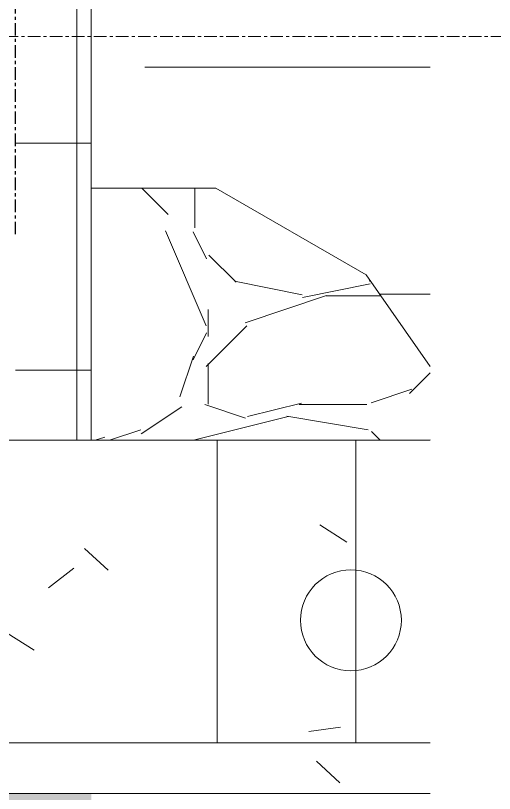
# Model space of a CAD drawing. Header units: inches. Extents: x 1718 to 6958, y -253 to 585.
# Drawn here: x 6802 to 6821, y -182 to -151.16 of the extents above; entities that cross this region are included whole.
import ezdxf

# ---------------------------------------------------------------- set-up
doc = ezdxf.new("R2010")
doc.units = ezdxf.units.IN
doc.header["$MEASUREMENT"] = 0
doc.linetypes.add('Grid Line 1_2_', pattern=[0.8749999999999999, 0.4999999999999999, -0.125, 0.125, -0.125])
doc.linetypes.add('Grid Line 1_2__2_', pattern=[0.8749999999999999, 0.4999999999999999, -0.125, 0.125, -0.125])
for name, color, linetype, lineweight in [('0-4', 10, 'Continuous', 5), ('A-FLOR-LEVL-5', 51, 'Grid Line 1_2_', 9), ('A-WALL-PATT-1', 252, 'Continuous', 9), ('C-TOPO-1', 252, 'Continuous', 9), ('S-FNDN-1', 250, 'Continuous', 9), ('S-FNDN-3', 252, 'Continuous', 9), ('S-FNDN-5', 32, 'Continuous', 9), ('S-GRID-1', 1, 'Grid Line 1_2__2_', 30)]:
    doc.layers.add(name, color=color, linetype=linetype, lineweight=lineweight)
pattern_1 = [(0, (-1688.897, 68.768), (24, 24), [24, -24]), (0, (-1688.897, 77.768), (24, 24), [24, -24]), (0, (-1688.897, 86.76799999999999), (24, 24), [24, -24]), (90, (-1685.897, 89.76799999999999), (-24, 24), [24, -24]), (90, (-1676.897, 89.76799999999999), (-24, 24), [24, -24]), (90, (-1667.897, 89.76799999999999), (-24, 24), [24, -24])]

# ---------------------------------------------------------------- blocks, each defined once
blk = doc.blocks.new('CTR  - Topography_rvt-2-BUILDING ELEVATION - COURTYARD - LOOKING EAST')
at = {"layer": 'C-TOPO-1'}
h = blk.add_hatch(dxfattribs=at)
h.set_pattern_fill('FP_86', color=256, style=0, pattern_type=2)
h.set_pattern_definition(pattern_1)
h.paths.add_polyline_path([(-1926.87227192412, -165.0743884741008), (-1926.87227192412, -6.877901764743808), (-1938.600583509388, -6.000000000042928), (-1938.725439132828, -13.87179467991576), (-1938.829020866302, -48.41016882923936), (-1938.792589944788, -158.0000000000399), (-1935.323736679784, -158.0338418986615), (-1929.412348170592, -161.446783645728)], flags=0)
h = blk.add_hatch(dxfattribs=at)
h.set_pattern_fill('FP_86', color=256, style=0, pattern_type=2)
h.set_pattern_definition(pattern_1)
h.paths.add_polyline_path([(-3832.323736679801, -238.7876474238275), (-1940.323736679784, -238.7876474238275), (-1940.323736679784, -182.0000000000401), (-1968.323736679784, -182.0000000000401), (-1968.323736679784, -168.0000000000398), (-1953.323736679785, -168.0000000000398), (-1953.323736679785, -162.0022805993939), (-1953.407358656105, -162.0022805993939), (-2073.789122481731, -165.2854196128027), (-2321.268367784234, -165.2854196128027), (-2500.44802934431, -162.0022805993939), (-2679.379105576403, -165.2854196128027), (-2975.268367784236, -165.2854196127884), (-3154.448029344597, -162.0022805993939), (-3334.644021924122, -165.2854196128027), (-3636.309396924122, -165.2487752619751), (-3819.323736679802, -162.0022805993939), (-3819.323736679802, -168.0000000000398), (-3809.323736679801, -168.0000000000398), (-3809.323736679801, -182.0000000000401), (-3832.323736679801, -182.0000000000401), (-3832.323736679801, -190.9266474238275)], flags=0)
h.paths.add_polyline_path([(-2755.323736679808, -210.0000000000398), (-2899.323736679808, -210.0000000000398), (-2899.323736679808, -168.0000000000398), (-2755.323736679808, -168.0000000000398), (-2755.323736679808, -190.9266474238275)], flags=0)
h.paths.add_polyline_path([(-3079.323736679808, -210.0000000000398), (-3229.323736679808, -210.0000000000398), (-3229.323736679808, -168.0000000000398), (-3079.323736679808, -168.0000000000398), (-3079.323736679808, -190.9266474238275)], flags=0)
h.paths.add_polyline_path([(-2572.323736679736, -210.0000000000398), (-2572.323736679736, -168.0000000000398), (-2428.323736679736, -168.0000000000398), (-2428.323736679736, -210.0000000000398), (-2530.203021924121, -210.0000000000398)], flags=0)
h.paths.add_polyline_path([(-3545.905299153994, -210.0000000000398), (-3553.323736679808, -210.0000000000398), (-3553.323736679808, -168.0000000000431), (-3409.323736679808, -168.0000000000398), (-3409.323736679808, -210.0000000000398), (-3535.754271924121, -210.0000000000398)], flags=0)
h.paths.add_polyline_path([(-2242.323736679808, -198.0000000000398), (-2242.323736679808, -168.0000000000398), (-2104.323736679808, -168.0000000000398), (-2104.323736679808, -198.0000000000398), (-2195.01927192412, -198.0000000000398)], flags=0)
blk = doc.blocks.new('CTR - 1st Phase - Structure_rvt-2-BUILDING ELEVATION - COURTYARD - LOOKING EAST')
at = {"layer": 'S-FNDN-3'}
h = blk.add_hatch(dxfattribs=at)
h.set_pattern_fill('FP_106', color=256, style=0, pattern_type=2)
h.set_pattern_definition([(49.99999999999999, (-1688.897, 68.768), (27.54270046216776, -2.409921005199992), [2.88, -31.68]), (355, (-1688.897, 68.768), (-5.327844435381706, 28.88426558997774), [2.304, -25.344]), (100.451, (-1686.601, 68.567), (22.21531621912823, 26.47392965322938), [2.448, -26.924]), (46.184, (-1688.897, 76.44800000000001), (40.98187469590783, -6.356421902997745), [4.32, -47.52]), (96.636, (-1685.482, 75.918), (35.89074818015425, 37.40618916795393), [3.671, -40.386]), (351.184, (-1688.897, 76.44800000000001), (35.89097341714983, 37.40621617016942), [3.456, -38.016]), (21, (-1685.057, 74.528), (22.92103572469458, -15.46073055541926), [2.88, -31.68]), (326, (-1685.057, 74.528), (9.343532092013643, 27.84573814869183), [2.304, -25.344]), (71.45100000000001, (-1683.147, 73.24), (32.26476914719338, 12.38442158028859), [2.448, -26.924]), (37.50000000000001, (-1688.897, 68.768), (0.4668550243151897, 12.7827070445298), [1.267, -23.77, 1.267, -24.461, -25.44]), (37.50000000000001, (-1688.897, 68.768), (0.4668550243151897, 12.7827070445298), [-50.765, 1.267, -24.173]), (7.499999999999999, (-1688.897, 68.768), (10.10158952275669, 15.14509036333994), [1.267, -13.402, 1.267, -23.194, -9.696]), (7.499999999999999, (-1688.897, 68.768), (10.10158952275669, 15.14509036333994), [-39.13, 1.267, -8.429]), (327.5, (-1697.46, 68.768), (20.49916090120071, -0.8657796178497925), [1.267, -8.333, 1.267, -28.685, -39.744]), (327.5, (-1697.46, 68.768), (20.49916090120071, -0.8657796178497925), [-39.552, 1.267, -38.477]), (317.5, (-1701.3, 68.768), (22.39477935398379, 3.844287929692774), [1.267, -11.213, 1.267, -18.624, -28.224]), (317.5, (-1701.3, 68.768), (22.39477935398379, 3.844287929692774), [-32.371, 1.267, -26.957])])
h.paths.add_polyline_path([(-1943.63145942412, -182.0000000000401), (-1926.87227192412, -182.0000000000401), (-1926.87227192412, -168.0000000000398), (-1968.323736679784, -168.0000000000398), (-1968.323736679784, -182.0000000000401), (-1953.323736679785, -182.0000000000401)], flags=0)
at = {"layer": 'S-FNDN-1'}
for p, q in [((-1926.87227192412, -168.0000000000397), (-1968.323736679784, -168.0000000000397)), ((-1968.323736679784, -182.0000000000397), (-1926.87227192412, -182.0000000000397))]:
    blk.add_line(p, q, dxfattribs=at)
at = {"layer": 'S-GRID-1'}
blk.add_line((-1943.323736679581, -159.8355747436247), (-1943.323736679581, 470.5000000001423), dxfattribs=at)
blk = doc.blocks.new('Basic Wall _ 3_ XPS - ___-2578965-BUILDING ELEVATION - COURTYARD - LOOKING EAST')
at = {"layer": 'A-WALL-PATT-1'}
h = blk.add_hatch(dxfattribs=at)
h.set_pattern_fill('FP_94', color=256, style=0, pattern_type=2)
h.set_pattern_definition([(212.005, (-1692.121, 76.83), (-161.2402824562079, -107.4918226026626), [5.069999999999999, -501.9739999999999]), (213.69, (-1688.897, 78.98), (-53.74635210609448, -53.74678012018685), [3.876, -189.91]), (198.435, (-1687.284, 79.517), (-107.493042900968, -53.74648335371019), [1.7, -168.262]), (180, (-1685.134, 79.517), (-6.582109151377279e-15, -53.747), [2.15, -51.597]), (161.565, (-1683.522, 78.98), (-53.74607111220033, 4.800644823532707e-05), [1.7, -168.262]), (333.4349999999999, (-1682.985, 117.677), (53.7461299071635, 4.800650074443524e-05), [2.404, -117.777]), (296.565, (-1683.522, 118.752), (53.74652911345935, -53.74707234125469), [1.202, -118.979]), (270, (-1683.522, 121.44), (53.747, 3.29105457568864e-15), [2.687, -51.059]), (186.34, (-1682.985, 86.50399999999999), (-429.9727255493201, -53.74481177461711), [4.867, -481.829]), (296.565, (-1671.16, 119.827), (53.74652911345935, -53.74707234125469), [1.202, -118.979]), (303.69, (-1672.235, 121.44), (53.74678012018686, -53.74635210609448), [1.938, -191.848]), (229.399, (-1663.636, 97.791), (-268.7311419896051, -322.4813064054454), [4.954999999999999, -490.564]), (243.435, (-1662.023, 101.016), (4.800650074443524e-05, -53.7461299071635), [3.605, -116.576]), (213.69, (-1643.212, 95.104), (-53.74635210609448, -53.74678012018685), [1.938, -191.848]), (33.69, (-1659.336, 80.055), (53.74635210609448, 53.74678012018685), [1.938, -191.848]), (0, (-1660.411, 80.055), (0, 53.747), [1.075, -52.672]), (333.4349999999999, (-1661.486, 80.592), (53.7461299071635, 4.800650074443524e-05), [1.202, -118.979]), (284.036, (-1662.023, 82.742), (53.74545188389573, -161.2400947276944), [2.216, -219.387]), (270, (-1662.023, 83.81700000000001), (53.747, 3.29105457568864e-15), [1.075, -52.672]), (243.435, (-1662.023, 84.89200000000001), (4.800650074443524e-05, -53.7461299071635), [1.202, -118.979]), (135, (-1662.023, 85.429), (-53.74718643798948, 3.552713678800501e-15), [0.76, -75.249]), (90, (-1662.023, 84.89200000000001), (-53.747, 3.29105457568864e-15), [0.537, -53.209]), (18.435, (-1642.675, 109.615), (107.493042900968, 53.74648335371018), [3.399, -166.562]), (6.340000000000001, (-1639.45, 110.69), (429.9727255493201, 53.74481177461715), [4.866999999999999, -481.829]), (180, (-1641.6, 97.791), (-6.582109151377279e-15, -53.747), [3.225, -50.522]), (197.354, (-1633, 100.478), (-161.2394906294745, -53.74616133778875), [9.01, -891.947]), (198.435, (-1631.388, 101.016), (-107.493042900968, -53.74648335371019), [1.7, -168.262]), (213.69, (-1629.775, 102.091), (-53.74635210609448, -53.74678012018685), [1.938, -191.848]), (251.565, (-1629.238, 103.703), (-4.800644822822164e-05, -53.74607111220033), [1.7, -168.262]), (243.435, (-1628.701, 104.778), (4.800650074443524e-05, -53.7461299071635), [1.202, -118.979]), (270, (-1628.701, 105.853), (53.747, 3.29105457568864e-15), [1.075, -52.672]), (293.199, (-1630.313, 109.615), (53.74724864773195, -107.493233218649), [4.092999999999999, -405.228]), (315, (-1631.925, 111.228), (53.74718643798948, 0), [2.28, -73.729]), (0, (-1634.613, 111.228), (0, 53.747), [2.687, -51.059]), (341.565, (-1646.437, 98.329), (53.74607111220033, -4.800644822822164e-05), [1.7, -168.262]), (303.69, (-1647.512, 99.941), (53.74678012018686, -53.74635210609448), [1.938, -191.848]), (279.462, (-1648.049, 103.166), (53.74512087925127, -268.7328052577033), [3.268999999999999, -323.658]), (270, (-1648.049, 106.39), (53.747, 3.29105457568864e-15), [3.225, -50.522]), (239.036, (-1646.437, 109.078), (-53.74742736028913, -107.4926837982495), [3.133999999999999, -310.2599999999999]), (188.13, (-1642.675, 109.615), (-322.479254843326, -53.74604467021931), [3.8, -376.245]), (116.565, (-1682.447, 108.003), (-53.74652911345935, 53.74707234125469), [1.202, -118.979]), (135, (-1681.372, 106.928), (-53.74718643798948, 3.552713678800501e-15), [1.52, -74.48899999999999]), (168.69, (-1678.685, 106.39), (-53.74680353185511, -0.0003288889385224536), [2.741, -271.314]), (191.31, (-1675.998, 106.928), (-214.9861702013328, -53.74725301969932), [2.741, -271.314]), (194.036, (-1673.848, 107.465), (-161.2400947276944, -53.74545188389566), [2.216, -219.387]), (236.31, (-1672.773, 109.078), (-53.74616207628493, -107.4934729184508), [1.938, -191.848]), (236.31, (-1671.698, 110.69), (-53.74616207628493, -107.4934729184508), [1.938, -191.848]), (270, (-1671.698, 112.303), (53.747, 3.29105457568864e-15), [1.612, -52.13399999999999]), (291.801, (-1672.773, 114.99), (53.74540487447935, -107.4938445255276), [2.894, -286.54]), (116.565, (-1672.235, 103.703), (-53.74652911345935, 53.74707234125469), [2.404, -117.777]), (168.69, (-1669.548, 103.166), (-53.74680353185511, -0.0003288889385224536), [2.741, -271.314]), (194.036, (-1667.398, 103.703), (-161.2400947276944, -53.74545188389566), [2.216, -219.387]), (225, (-1665.786, 105.316), (3.552713678800501e-15, -53.74718643798948), [2.28, -73.729]), (251.565, (-1665.248, 106.928), (-4.800644822822164e-05, -53.74607111220033), [1.7, -168.262]), (296.565, (-1666.323, 109.078), (53.74652911345935, -53.74707234125469), [2.404, -117.777]), (315, (-1667.398, 110.153), (53.74718643798948, 0), [1.52, -74.48899999999999]), (326.31, (-1669.01, 111.228), (107.4934729184507, -53.74616207628494), [1.938, -191.848]), (0, (-1670.085, 111.228), (0, 53.747), [1.075, -52.672]), (33.69, (-1671.698, 110.153), (53.74635210609448, 53.74678012018685), [1.938, -191.848]), (71.565, (-1672.235, 108.54), (4.800644823177436e-05, 53.74607111220033), [1.7, -168.262]), (63.435, (-1672.773, 107.465), (-4.800650074088253e-05, 53.7461299071635), [1.202, -118.979]), (71.565, (-1673.31, 105.853), (4.800644823177436e-05, 53.74607111220033), [1.7, -168.262]), (104.036, (-1673.31, 103.703), (-53.7454518838957, 161.2400947276944), [2.216, -219.387]), (45, (-1674.385, 102.628), (0, 53.74718643798948), [1.52, -74.48899999999999]), (18.435, (-1675.998, 102.091), (107.493042900968, 53.74648335371018), [1.7, -168.262]), (0, (-1678.685, 102.091), (0, 53.747), [2.687, -51.059]), (14.036, (-1680.835, 101.553), (161.2400947276944, 53.7454518838957), [2.216, -219.387]), (341.565, (-1682.447, 102.091), (53.74607111220033, -4.800644822822164e-05), [1.7, -168.262]), (270, (-1682.447, 103.703), (53.747, 3.29105457568864e-15), [1.612, -52.13399999999999]), (225, (-1680.835, 105.316), (3.552713678800501e-15, -53.74718643798948), [2.28, -73.729]), (198.435, (-1677.61, 106.39), (-107.493042900968, -53.74648335371019), [3.398999999999999, -166.562]), (180, (-1674.923, 106.39), (-6.582109151377279e-15, -53.747), [2.687, -51.059]), (153.435, (-1673.848, 105.853), (-53.74612990716351, -4.800650073732982e-05), [1.202, -118.979]), (206.565, (-1653.424, 97.25399999999999), (-53.74707234125469, -53.74652911345936), [1.202, -118.979]), (146.31, (-1651.812, 96.179), (-107.4934729184507, 53.74616207628494), [1.938, -191.848]), (119.745, (-1649.662, 92.416), (-161.2400061184844, 268.7329498068875), [4.332999999999999, -428.985]), (95.711, (-1649.124, 87.042), (-53.74997074255344, 483.7182416502138), [5.401, -534.745]), (90, (-1649.124, 86.50399999999999), (-53.747, 3.29105457568864e-15), [0.537, -53.209]), (63.435, (-1649.662, 85.429), (-4.800650074088253e-05, 53.7461299071635), [1.202, -118.979]), (26.565, (-1650.737, 84.89200000000001), (53.74707234125469, 53.74652911345935), [1.202, -118.979]), (0, (-1652.349, 84.89200000000001), (0, 53.747), [1.612, -52.13399999999999]), (0, (-1652.886, 84.89200000000001), (0, 53.747), [0.537, -53.209]), (0, (-1653.961, 84.89200000000001), (0, 53.747), [1.075, -52.672]), (326.31, (-1655.574, 85.96700000000001), (107.4934729184507, -53.74616207628494), [1.938, -191.848]), (333.4349999999999, (-1656.649, 86.50399999999999), (53.7461299071635, 4.800650074443524e-05), [1.202, -118.979]), (284.036, (-1657.186, 88.654), (53.74545188389573, -161.2400947276944), [2.216, -219.387]), (270, (-1657.186, 89.729), (53.747, 3.29105457568864e-15), [1.075, -52.672]), (270, (-1657.186, 91.34100000000001), (53.747, 3.29105457568864e-15), [1.612, -52.13399999999999]), (258.69, (-1656.649, 94.029), (0.0003288889385331117, -53.7468035318551), [2.741, -271.314]), (231.34, (-1654.499, 96.71600000000001), (-161.2404458495016, -214.9860745775269), [3.441, -340.704]), (270, (-1643.212, 95.641), (53.747, 3.29105457568864e-15), [0.537, -53.209]), (270, (-1643.212, 96.179), (53.747, 3.29105457568864e-15), [0.537, -53.209]), (326.31, (-1644.825, 97.25399999999999), (107.4934729184507, -53.74616207628494), [1.938, -191.848]), (333.4349999999999, (-1648.049, 98.866), (53.7461299071635, 4.800650074443524e-05), [3.605, -116.576]), (0, (-1650.737, 98.866), (0, 53.747), [2.687, -51.059]), (63.435, (-1651.274, 97.791), (-4.800650074088253e-05, 53.7461299071635), [1.202, -118.979]), (90, (-1651.274, 95.641), (-53.747, 3.29105457568864e-15), [2.15, -51.597]), (135, (-1649.662, 94.029), (-53.74718643798948, 3.552713678800501e-15), [2.28, -73.729]), (161.565, (-1648.049, 93.491), (-53.74607111220033, 4.800644823532707e-05), [1.7, -168.262]), (180, (-1646.437, 93.491), (-6.582109151377279e-15, -53.747), [1.612, -52.13399999999999]), (198.435, (-1644.825, 94.029), (-107.493042900968, -53.74648335371019), [1.7, -168.262]), (351.8699999999999, (-1665.786, 123.052), (53.74619648815742, 0.0002374344766682412), [7.600999999999999, -372.4449999999999]), (14.036, (-1667.936, 122.514), (161.2400947276944, 53.7454518838957), [2.216, -219.387]), (53.13, (-1669.548, 120.365), (107.4938880413523, 161.2396079713456), [2.687, -266.045]), (95.194, (-1669.01, 114.452), (-53.7425222510434, 537.4656776335547), [5.937, -587.714]), (101.31, (-1668.473, 111.765), (-53.74725301969928, 214.9861702013328), [2.741, -271.314]), (143.13, (-1666.323, 110.153), (-161.2396079713456, 107.4938880413523), [2.687, -266.045]), (161.565, (-1664.711, 109.615), (-53.74607111220033, 4.800644823532707e-05), [1.7, -168.262]), (198.435, (-1663.098, 110.153), (-107.493042900968, -53.74648335371019), [1.7, -168.262]), (225, (-1660.411, 112.84), (3.552713678800501e-15, -53.74718643798948), [3.8, -72.209]), (228.814, (-1656.649, 117.14), (-322.4798872883, -376.2254622955833), [5.712999999999999, -565.62]), (251.565, (-1656.111, 118.752), (-4.800644822822164e-05, -53.74607111220033), [1.7, -168.262]), (270, (-1656.111, 119.29), (53.747, 3.29105457568864e-15), [0.537, -53.209]), (288.435, (-1656.649, 120.902), (53.74648335371019, -107.493042900968), [1.7, -168.262]), (326.31, (-1658.261, 121.977), (107.4934729184507, -53.74616207628494), [1.938, -191.848]), (90, (-1682.985, 109.078), (-53.747, 3.29105457568864e-15), [3.762, -49.98399999999999]), (338.199, (-1675.46, 116.065), (161.2396462580477, -53.74576354076348), [2.894, -286.54]), (0, (-1678.685, 116.065), (0, 53.747), [3.225, -50.522]), (30.964, (-1681.372, 114.452), (161.2397690007161, 107.4935973469849), [3.134, -310.26]), (45, (-1682.985, 112.84), (0, 53.74718643798948), [2.28, -73.729]), (90, (-1691.584, 91.87899999999999), (-53.747, 3.29105457568864e-15), [3.762, -49.98399999999999]), (116.565, (-1689.972, 88.654), (-53.74652911345935, 53.74707234125469), [3.605, -116.576]), (153.435, (-1686.747, 87.042), (-53.74612990716351, -4.800650073732982e-05), [3.605, -116.576]), (180, (-1684.059, 87.042), (-6.582109151377279e-15, -53.747), [2.687, -51.059]), (218.66, (-1681.372, 89.19200000000001), (-53.74608324293882, -53.74675532572259), [3.441, -340.704]), (231.34, (-1679.222, 91.87899999999999), (-161.2404458495016, -214.9860745775269), [3.441, -340.704]), (213.69, (-1675.998, 94.029), (-53.74635210609448, -53.74678012018685), [3.876, -189.91]), (239.036, (-1674.385, 96.71600000000001), (-53.74742736028913, -107.4926837982495), [3.133999999999999, -310.2599999999999]), (270, (-1674.385, 97.791), (53.747, 3.29105457568864e-15), [1.075, -52.672]), (270, (-1674.385, 99.40299999999999), (53.747, 3.29105457568864e-15), [1.612, -52.13399999999999]), (315, (-1675.998, 101.016), (53.74718643798948, 0), [2.28, -73.729]), (350.538, (-1679.222, 101.553), (53.74630332201687, 0.0004666462108389169), [3.269, -323.658]), (14.036, (-1683.522, 100.478), (161.2400947276944, 53.7454518838957), [4.431999999999999, -217.171]), (18.435, (-1688.359, 98.866), (107.493042900968, 53.74648335371018), [5.099, -164.863]), (45, (-1689.972, 97.25399999999999), (0, 53.74718643798948), [2.28, -73.729]), (45, (-1691.584, 95.641), (0, 53.74718643798948), [2.28, -73.729]), (108.435, (-1679.76, 83.81700000000001), (-53.74648335371018, 107.493042900968), [3.399, -166.562]), (126.87, (-1678.147, 81.667), (-53.7462960137555, 53.74650398678754), [2.687, -266.045]), (146.31, (-1676.535, 80.592), (-107.4934729184507, 53.74616207628494), [1.938, -191.848]), (161.565, (-1674.923, 80.055), (-53.74607111220033, 4.800644823532707e-05), [1.7, -168.262]), (135, (-1673.31, 78.442), (-53.74718643798948, 3.552713678800501e-15), [2.28, -73.729]), (161.565, (-1671.698, 77.905), (-53.74607111220033, 4.800644823532707e-05), [1.7, -168.262]), (180, (-1670.085, 77.905), (-6.582109151377279e-15, -53.747), [1.612, -52.13399999999999]), (206.565, (-1669.01, 78.442), (-53.74707234125469, -53.74652911345936), [1.202, -118.979]), (206.565, (-1666.861, 79.517), (-53.74707234125469, -53.74652911345936), [2.404, -117.777]), (189.462, (-1663.636, 80.055), (-268.7328052577033, -53.74512087925135), [3.269, -323.658]), (243.435, (-1662.561, 82.205), (4.800650074443524e-05, -53.7461299071635), [2.404, -117.777]), (270, (-1662.561, 82.742), (53.747, 3.29105457568864e-15), [0.537, -53.209]), (270, (-1662.561, 83.81700000000001), (53.747, 3.29105457568864e-15), [1.075, -52.672]), (326.31, (-1664.173, 87.042), (107.4934729184507, -53.74616207628494), [1.938, -191.848]), (327.995, (-1668.473, 89.729), (268.7339669402228, -161.2380841661523), [5.07, -501.974]), (329.0359999999999, (-1671.16, 91.34100000000001), (107.4926837982495, -53.74742736028916), [3.134, -310.26]), (341.565, (-1674.385, 92.416), (53.74607111220033, -4.800644822822164e-05), [3.398999999999999, -166.562]), (0, (-1676.535, 92.416), (0, 53.747), [2.15, -51.597]), (33.69, (-1678.147, 91.34100000000001), (53.74635210609448, 53.74678012018685), [1.938, -191.848]), (53.13, (-1679.76, 89.19200000000001), (107.4938880413523, 161.2396079713456), [2.687, -266.045]), (63.435, (-1680.835, 87.042), (-4.800650074088253e-05, 53.7461299071635), [2.404, -117.777]), (225, (-1656.111, 82.742), (3.552713678800501e-15, -53.74718643798948), [2.28, -73.729]), (236.31, (-1655.036, 84.354), (-53.74616207628493, -107.4934729184508), [1.938, -191.848]), (270, (-1655.036, 84.89200000000001), (53.747, 3.29105457568864e-15), [0.537, -53.209]), (315, (-1656.111, 85.96700000000001), (53.74718643798948, 0), [1.52, -74.48899999999999]), (333.4349999999999, (-1658.261, 87.042), (53.7461299071635, 4.800650074443524e-05), [2.404, -117.777]), (18.435, (-1661.486, 85.96700000000001), (107.493042900968, 53.74648335371018), [3.399, -166.562]), (75.964, (-1662.023, 83.81700000000001), (0.0002566848182503634, 53.74662211650247), [2.215999999999999, -219.387]), (71.565, (-1686.209, 73.605), (4.800644823177436e-05, 53.74607111220033), [1.7, -168.262]), (135, (-1685.134, 72.53), (-53.74718643798948, 3.552713678800501e-15), [1.52, -74.48899999999999]), (146.31, (-1683.522, 71.455), (-107.4934729184507, 53.74616207628494), [1.938, -191.848]), (153.435, (-1681.372, 70.38), (-53.74612990716351, -4.800650073732982e-05), [2.404, -117.777]), (180, (-1680.835, 70.38), (-6.582109151377279e-15, -53.747), [0.537, -53.209]), (161.565, (-1679.222, 69.843), (-53.74607111220033, 4.800644823532707e-05), [1.7, -168.262]), (180, (-1677.072, 69.843), (-6.582109151377279e-15, -53.747), [2.15, -51.597]), (198.435, (-1675.46, 70.38), (-107.493042900968, -53.74648335371019), [1.7, -168.262]), (210.964, (-1672.773, 71.993), (-161.2397690007161, -107.4935973469849), [3.134, -310.26]), (206.565, (-1671.698, 72.53), (-53.74707234125469, -53.74652911345936), [1.202, -118.979]), (251.565, (-1671.16, 74.143), (-4.800644822822164e-05, -53.74607111220033), [1.7, -168.262]), (303.69, (-1672.235, 75.755), (53.74678012018686, -53.74635210609448), [1.938, -191.848]), (306.87, (-1673.848, 77.905), (53.74629601375551, -53.74650398678754), [2.687, -266.045]), (323.13, (-1675.998, 79.517), (161.2396079713456, -107.4938880413523), [2.687, -266.045]), (345.964, (-1678.147, 80.055), (53.74662211650247, -0.000256684818243258), [2.216, -219.387]), (18.435, (-1679.76, 79.517), (107.493042900968, 53.74648335371018), [1.7, -168.262]), (30.964, (-1682.447, 77.905), (161.2397690007161, 107.4935973469849), [3.134, -310.26]), (39.806, (-1685.672, 75.217), (53.74589482005869, 53.74733968292002), [4.198, -415.576]), (135, (-1669.548, 70.38), (-53.74718643798948, 3.552713678800501e-15), [0.76, -75.249]), (153.435, (-1668.473, 69.843), (-53.74612990716351, -4.800650073732982e-05), [1.202, -118.979]), (191.31, (-1665.786, 70.38), (-214.9861702013328, -53.74725301969932), [2.741, -271.314]), (165.964, (-1663.636, 69.843), (-53.74662211650247, 0.0002566848182290471), [2.215999999999999, -219.387]), (175.236, (-1657.186, 69.305), (-53.74661933029358, 0.0007513413732356256), [6.472, -640.722]), (206.565, (-1656.111, 69.843), (-53.74707234125469, -53.74652911345936), [1.202, -118.979]), (225, (-1655.036, 70.918), (3.552713678800501e-15, -53.74718643798948), [1.52, -74.48899999999999]), (270, (-1655.036, 73.605), (53.747, 3.29105457568864e-15), [2.687, -51.059]), (270, (-1655.036, 75.217), (53.747, 3.29105457568864e-15), [1.612, -52.13399999999999]), (308.66, (-1657.186, 77.905), (53.7467553257226, -53.74608324293882), [3.441, -340.704]), (338.199, (-1659.874, 78.98), (161.2396462580477, -53.74576354076348), [2.894, -286.54]), (348.69, (-1662.561, 79.517), (53.7468035318551, 0.0003288889385348881), [2.741, -271.314]), (18.435, (-1667.398, 77.905), (107.493042900968, 53.74648335371018), [5.099, -164.863]), (36.87, (-1669.548, 76.292), (53.74650398678754, 53.74629601375551), [2.687, -266.045]), (68.199, (-1670.623, 73.605), (53.7457635407635, 161.2396462580477), [2.894, -286.54]), (101.31, (-1670.085, 70.918), (-53.74725301969928, 214.9861702013328), [2.741, -271.314]), (348.69, (-1674.923, 121.977), (53.7468035318551, 0.0003288889385348881), [2.741, -271.314]), (354.806, (-1680.835, 122.514), (53.74672670812728, 0.0004023400502095598), [5.937, -587.714]), (0, (-1682.447, 122.514), (0, 53.747), [1.612, -52.13399999999999]), (45, (-1683.522, 121.44), (0, 53.74718643798948), [1.52, -74.48899999999999]), (180, (-1679.222, 116.602), (-6.582109151377279e-15, -53.747), [1.612, -52.13399999999999]), (188.13, (-1675.46, 117.14), (-322.479254843326, -53.74604467021931), [3.8, -376.245]), (172.875, (-1671.16, 116.602), (-53.74697926180437, 0.0004808026589033787), [4.333, -428.985]), (225, (-1670.623, 117.14), (3.552713678800501e-15, -53.74718643798948), [0.76, -75.249]), (270, (-1670.623, 118.752), (53.747, 3.29105457568864e-15), [1.612, -52.13399999999999]), (161.565, (-1653.424, 120.365), (-53.74607111220033, 4.800644823532707e-05), [1.7, -168.262]), (180, (-1651.274, 120.365), (-6.582109151377279e-15, -53.747), [2.15, -51.597]), (198.435, (-1649.662, 120.902), (-107.493042900968, -53.74648335371019), [1.7, -168.262]), (170.538, (-1646.437, 120.365), (-53.74630332201686, -0.0004666462108176006), [3.268999999999999, -323.658]), (213.69, (-1644.825, 121.44), (-53.74635210609448, -53.74678012018685), [1.938, -191.848]), (270, (-1644.825, 121.977), (53.747, 3.29105457568864e-15), [0.537, -53.209]), (296.565, (-1645.362, 123.052), (53.74652911345935, -53.74707234125469), [1.202, -118.979]), (341.565, (-1648.587, 124.127), (53.74607111220033, -4.800644822822164e-05), [3.398999999999999, -166.562]), (341.565, (-1651.812, 125.202), (53.74607111220033, -4.800644822822164e-05), [3.398999999999999, -166.562]), (14.036, (-1653.961, 124.664), (161.2400947276944, 53.7454518838957), [2.216, -219.387]), (45, (-1655.574, 123.052), (0, 53.74718643798948), [2.28, -73.729]), (104.036, (-1655.036, 120.902), (-53.7454518838957, 161.2400947276944), [2.216, -219.387]), (0, (-1696.959, 74.143), (0, 53.747), [0.537, -53.209]), (315, (-1698.034, 75.217), (53.74718643798948, 0), [1.52, -74.48899999999999]), (274.764, (-1698.571, 81.667), (53.74981830749277, -591.2114800051768), [6.472, -640.722]), (255.964, (-1698.034, 83.81700000000001), (-0.0002566848182414816, -53.74662211650247), [2.216, -219.387]), (225, (-1696.959, 84.89200000000001), (3.552713678800501e-15, -53.74718643798948), [1.52, -74.48899999999999]), (198.435, (-1692.121, 86.50399999999999), (-107.493042900968, -53.74648335371019), [5.098999999999999, -164.863]), (180, (-1691.584, 86.50399999999999), (-6.582109151377279e-15, -53.747), [0.537, -53.209]), (171.87, (-1687.822, 85.96700000000001), (-53.74619648815742, -0.0002374344766593595), [3.8, -376.245]), (146.31, (-1681.372, 85.429), (-107.4934729184507, 53.74616207628494), [1.938, -191.848]), (108.435, (-1680.297, 82.205), (-53.74648335371018, 107.493042900968), [3.399, -166.562]), (90, (-1680.297, 81.667), (-53.747, 3.29105457568864e-15), [0.537, -53.209]), (71.565, (-1680.835, 80.055), (4.800644823177436e-05, 53.74607111220033), [1.7, -168.262]), (26.565, (-1681.91, 79.517), (53.74707234125469, 53.74652911345935), [1.202, -118.979]), (18.435, (-1683.522, 78.98), (107.493042900968, 53.74648335371018), [1.7, -168.262]), (126.87, (-1654.499, 75.217), (-53.7462960137555, 53.74650398678754), [2.687, -266.045]), (123.69, (-1653.424, 73.605), (-53.74678012018684, 53.74635210609451), [1.938, -191.848]), (149.036, (-1650.737, 71.993), (-107.4926837982495, 53.74742736028916), [3.134, -310.26]), (168.69, (-1648.049, 71.455), (-53.74680353185511, -0.0003288889385224536), [2.741, -271.314]), (213.69, (-1646.437, 72.53), (-53.74635210609448, -53.74678012018685), [1.938, -191.848]), (251.565, (-1645.899, 74.143), (-4.800644822822164e-05, -53.74607111220033), [1.7, -168.262]), (270, (-1645.899, 74.68), (53.747, 3.29105457568864e-15), [0.537, -53.209]), (279.462, (-1646.437, 77.905), (53.74512087925127, -268.7328052577033), [3.268999999999999, -323.658]), (243.435, (-1645.899, 78.98), (4.800650074443524e-05, -53.7461299071635), [1.202, -118.979]), (270, (-1645.899, 79.517), (53.747, 3.29105457568864e-15), [0.537, -53.209]), (296.565, (-1647.512, 82.742), (53.74652911345935, -53.74707234125469), [3.605, -116.576]), (329.0359999999999, (-1650.199, 84.354), (107.4926837982495, -53.74742736028916), [3.134, -310.26]), (8.130000000000003, (-1653.961, 83.81700000000001), (322.479254843326, 53.74604467021926), [3.8, -376.245]), (45, (-1656.111, 81.667), (0, 53.74718643798948), [3.04, -72.969]), (45, (-1657.186, 80.592), (0, 53.74718643798948), [1.52, -74.48899999999999]), (90, (-1657.186, 78.98), (-53.747, 3.29105457568864e-15), [1.612, -52.13399999999999]), (123.69, (-1656.111, 77.367), (-53.74678012018684, 53.74635210609451), [1.938, -191.848]), (101.31, (-1648.049, 87.042), (-53.74725301969928, 214.9861702013328), [2.741, -271.314]), (108.435, (-1647.512, 85.429), (-53.74648335371018, 107.493042900968), [1.7, -168.262]), (135, (-1646.974, 84.89200000000001), (-53.74718643798948, 3.552713678800501e-15), [0.76, -75.249]), (180, (-1645.362, 84.89200000000001), (-6.582109151377279e-15, -53.747), [1.612, -52.13399999999999]), (213.69, (-1643.75, 85.96700000000001), (-53.74635210609448, -53.74678012018685), [1.938, -191.848]), (187.125, (-1639.45, 86.50399999999999), (-376.2258933340411, -53.74600366541392), [4.333, -428.985]), (236.31, (-1638.375, 88.117), (-53.74616207628493, -107.4934729184508), [1.938, -191.848]), (270, (-1638.375, 88.654), (53.747, 3.29105457568864e-15), [0.537, -53.209]), (288.435, (-1638.912, 90.26700000000001), (53.74648335371019, -107.493042900968), [1.7, -168.262]), (285.945, (-1639.987, 94.029), (53.74573941391201, -161.2398331208881), [3.913, -387.368]), (315, (-1641.062, 95.104), (53.74718643798948, 0), [1.52, -74.48899999999999]), (18.435, (-1642.675, 94.566), (107.493042900968, 53.74648335371018), [1.7, -168.262]), (29.745, (-1646.437, 92.416), (268.7329498068875, 161.2400061184844), [4.333, -428.985]), (18.435, (-1648.049, 91.87899999999999), (107.493042900968, 53.74648335371018), [1.7, -168.262]), (75.964, (-1648.587, 89.729), (0.0002566848182503634, 53.74662211650247), [2.215999999999999, -219.387]), (180, (-1664.173, 103.703), (-6.582109151377279e-15, -53.747), [1.612, -52.13399999999999]), (180, (-1663.098, 103.703), (-6.582109151377279e-15, -53.747), [1.075, -52.672]), (135, (-1662.023, 102.628), (-53.74718643798948, 3.552713678800501e-15), [1.52, -74.48899999999999]), (90, (-1662.023, 101.016), (-53.747, 3.29105457568864e-15), [1.612, -52.13399999999999]), (26.565, (-1670.085, 92.416), (53.74707234125469, 53.74652911345935), [3.605, -116.576]), (341.565, (-1671.698, 92.954), (53.74607111220033, -4.800644822822164e-05), [1.7, -168.262]), (300.964, (-1673.31, 95.641), (107.4935973469849, -161.2397690007161), [3.134, -310.26]), (71.565, (-1663.098, 97.25399999999999), (4.800644823177436e-05, 53.74607111220033), [1.7, -168.262]), (90, (-1663.098, 94.566), (-53.747, 3.29105457568864e-15), [2.687, -51.059]), (123.69, (-1662.023, 92.954), (-53.74678012018684, 53.74635210609451), [1.938, -191.848]), (153.435, (-1659.874, 91.87899999999999), (-53.74612990716351, -4.800650073732982e-05), [2.404, -117.777]), (198.435, (-1658.261, 92.416), (-107.493042900968, -53.74648335371019), [1.7, -168.262]), (243.435, (-1657.724, 93.491), (4.800650074443524e-05, -53.7461299071635), [1.202, -118.979]), (255.964, (-1657.186, 95.641), (-0.0002566848182414816, -53.74662211650247), [2.216, -219.387]), (251.565, (-1656.649, 97.25399999999999), (-4.800644822822164e-05, -53.74607111220033), [1.7, -168.262]), (291.801, (-1657.724, 99.941), (53.74540487447935, -107.4938445255276), [2.894, -286.54]), (323.13, (-1659.874, 101.553), (161.2396079713456, -107.4938880413523), [2.687, -266.045]), (18.435, (-1661.486, 101.016), (107.493042900968, 53.74648335371018), [1.7, -168.262]), (63.435, (-1662.561, 98.866), (-4.800650074088253e-05, 53.7461299071635), [2.404, -117.777]), (135, (-1666.861, 89.19200000000001), (-53.74718643798948, 3.552713678800501e-15), [2.28, -73.729]), (149.036, (-1664.173, 87.579), (-107.4926837982495, 53.74742736028916), [3.134, -310.26]), (146.31, (-1662.561, 86.50399999999999), (-107.4934729184507, 53.74616207628494), [1.938, -191.848]), (180, (-1661.486, 86.50399999999999), (-6.582109151377279e-15, -53.747), [1.075, -52.672]), (210.964, (-1658.799, 88.117), (-161.2397690007161, -107.4935973469849), [3.134, -310.26]), (243.435, (-1658.261, 89.19200000000001), (4.800650074443524e-05, -53.7461299071635), [1.202, -118.979]), (303.69, (-1659.336, 90.804), (53.74678012018686, -53.74635210609448), [1.938, -191.848]), (321.34, (-1662.023, 92.954), (214.9860745775268, -161.2404458495017), [3.441, -340.704]), (345.964, (-1664.173, 93.491), (53.74662211650247, -0.000256684818243258), [2.216, -219.387]), (11.31, (-1666.861, 92.954), (214.9861702013328, 53.74725301969927), [2.741, -271.314]), (26.565, (-1667.936, 92.416), (53.74707234125469, 53.74652911345935), [1.202, -118.979]), (71.565, (-1668.473, 90.804), (4.800644823177436e-05, 53.74607111220033), [1.7, -168.262]), (15.945, (-1669.548, 102.628), (161.2398331208881, 53.74573941391203), [3.913, -387.3680000000001]), (29.745, (-1673.31, 100.478), (268.7329498068875, 161.2400061184844), [4.333, -428.985]), (63.435, (-1673.848, 99.40299999999999), (-4.800650074088253e-05, 53.7461299071635), [1.202, -118.979]), (90, (-1673.848, 97.791), (-53.747, 3.29105457568864e-15), [1.612, -52.13399999999999]), (104.036, (-1673.31, 95.641), (-53.7454518838957, 161.2400947276944), [2.216, -219.387]), (120.964, (-1671.698, 92.954), (-107.4935973469848, 161.2397690007161), [3.133999999999999, -310.2599999999999]), (153.435, (-1641.6, 121.44), (-53.74612990716351, -4.800650073732982e-05), [1.202, -118.979]), (180, (-1640.525, 121.44), (-6.582109151377279e-15, -53.747), [1.075, -52.672]), (209.745, (-1636.763, 123.589), (-268.7329498068874, -161.2400061184845), [4.333, -428.985]), (225, (-1634.613, 125.739), (3.552713678800501e-15, -53.74718643798948), [3.04, -72.969]), (239.036, (-1633, 128.427), (-53.74742736028913, -107.4926837982495), [3.133999999999999, -310.2599999999999]), (239.036, (-1631.388, 131.114), (-53.74742736028913, -107.4926837982495), [3.133999999999999, -310.2599999999999]), (270, (-1631.388, 131.651), (53.747, 3.29105457568864e-15), [0.537, -53.209]), (333.4349999999999, (-1632.463, 132.189), (53.7461299071635, 4.800650074443524e-05), [1.202, -118.979]), (0, (-1634.075, 132.189), (0, 53.747), [1.612, -52.13399999999999]), (45, (-1635.688, 130.576), (0, 53.74718643798948), [2.28, -73.729]), (26.565, (-1642.137, 127.352), (53.74707234125469, 53.74652911345935), [7.211, -112.97]), (30.964, (-1644.825, 125.739), (161.2397690007161, 107.4935973469849), [3.134, -310.26]), (90, (-1644.825, 124.664), (-53.747, 3.29105457568864e-15), [1.075, -52.672]), (128.66, (-1642.675, 121.977), (-53.74675532572258, 53.74608324293884), [3.441, -340.704]), (255.964, (-1648.587, 104.241), (-0.0002566848182414816, -53.74662211650247), [2.216, -219.387]), (281.31, (-1649.124, 106.928), (53.74725301969926, -214.9861702013328), [2.741, -271.314]), (309.806, (-1651.812, 110.153), (53.74733968292004, -53.74589482005868), [4.198, -415.576]), (329.0359999999999, (-1654.499, 111.765), (107.4926837982495, -53.74742736028916), [3.134, -310.26]), (345.964, (-1656.649, 112.303), (53.74662211650247, -0.000256684818243258), [2.216, -219.387]), (0, (-1658.799, 112.303), (0, 53.747), [2.15, -51.597]), (26.565, (-1660.948, 111.228), (53.74707234125469, 53.74652911345935), [2.404, -117.777]), (45, (-1662.561, 109.615), (0, 53.74718643798948), [2.28, -73.729]), (53.13, (-1664.173, 107.465), (107.4938880413523, 161.2396079713456), [2.687, -266.045]), (90, (-1664.173, 105.853), (-53.747, 3.29105457568864e-15), [1.612, -52.13399999999999]), (135, (-1662.561, 104.241), (-53.74718643798948, 3.552713678800501e-15), [2.28, -73.729]), (144.462, (-1658.799, 101.553), (-161.2389391063149, 107.4938195659177), [4.623, -457.722]), (135, (-1656.111, 98.866), (-53.74718643798948, 3.552713678800501e-15), [3.8, -72.209]), (153.435, (-1653.961, 97.791), (-53.74612990716351, -4.800650073732982e-05), [2.404, -117.777]), (206.565, (-1651.812, 98.866), (-53.74707234125469, -53.74652911345936), [2.404, -117.777]), (230.194, (-1649.124, 102.091), (-214.9878405268174, -268.7314128988565), [4.198, -415.576]), (66.801, (-1656.111, 114.99), (107.495275327174, 268.7318963862219), [4.092999999999999, -405.228]), (90, (-1656.111, 113.378), (-53.747, 3.29105457568864e-15), [1.612, -52.13399999999999]), (153.435, (-1655.036, 112.84), (-53.74612990716351, -4.800650073732982e-05), [1.202, -118.979]), (153.435, (-1652.886, 111.765), (-53.74612990716351, -4.800650073732982e-05), [2.404, -117.777]), (149.036, (-1650.199, 110.153), (-107.4926837982495, 53.74742736028916), [3.134, -310.26]), (180, (-1647.512, 110.153), (-6.582109151377279e-15, -53.747), [2.687, -51.059]), (180, (-1644.287, 110.153), (-6.582109151377279e-15, -53.747), [3.225, -50.522]), (213.69, (-1642.675, 111.228), (-53.74635210609448, -53.74678012018685), [1.938, -191.848]), (243.435, (-1641.6, 113.378), (4.800650074443524e-05, -53.7461299071635), [2.404, -117.777]), (277.125, (-1642.137, 117.677), (53.74600366541398, -376.2258933340411), [4.333, -428.985]), (315, (-1643.212, 118.752), (53.74718643798948, 0), [1.52, -74.48899999999999]), (341.565, (-1644.825, 119.29), (53.74607111220033, -4.800644822822164e-05), [1.7, -168.262]), (352.875, (-1649.124, 119.827), (53.74697926180437, -0.0004808026589069314), [4.333, -428.985]), (0, (-1651.812, 119.827), (0, 53.747), [2.687, -51.059]), (21.801, (-1654.499, 118.752), (107.4938445255276, 53.74540487447933), [2.893999999999999, -286.54]), (90, (-1630.313, 116.065), (-53.747, 3.29105457568864e-15), [2.15, -51.597]), (90, (-1630.313, 113.915), (-53.747, 3.29105457568864e-15), [2.15, -51.597]), (56.31, (-1631.388, 112.303), (53.74616207628495, 107.4934729184507), [1.938, -191.848]), (18.435, (-1633, 111.765), (107.493042900968, 53.74648335371018), [1.7, -168.262]), (0, (-1638.375, 111.765), (0, 53.747), [5.375, -48.372]), (341.565, (-1639.987, 112.303), (53.74607111220033, -4.800644822822164e-05), [1.7, -168.262]), (296.565, (-1640.525, 113.378), (53.74652911345935, -53.74707234125469), [1.202, -118.979]), (278.13, (-1641.062, 117.14), (53.74604467021921, -322.479254843326), [3.8, -376.245]), (270, (-1641.062, 117.677), (53.747, 3.29105457568864e-15), [0.537, -53.209]), (251.565, (-1640.525, 119.29), (-4.800644822822164e-05, -53.74607111220033), [1.7, -168.262]), (225, (-1638.912, 120.902), (3.552713678800501e-15, -53.74718643798948), [2.28, -73.729]), (218.66, (-1636.225, 123.052), (-53.74608324293882, -53.74675532572259), [3.441, -340.704]), (225, (-1634.613, 124.664), (3.552713678800501e-15, -53.74718643798948), [2.28, -73.729]), (206.565, (-1633.538, 125.202), (-53.74707234125469, -53.74652911345936), [1.202, -118.979]), (180, (-1632.463, 125.202), (-6.582109151377279e-15, -53.747), [1.075, -52.672]), (123.69, (-1631.388, 123.589), (-53.74678012018684, 53.74635210609451), [1.938, -191.848]), (108.435, (-1630.85, 121.977), (-53.74648335371018, 107.493042900968), [1.7, -168.262]), (98.13, (-1630.313, 118.215), (-53.74604467021925, 322.479254843326), [3.8, -376.245])])
h.paths.add_polyline_path([(-1935.25186567412, -168.0000000000398), (-1926.87227192412, -168.0000000000398), (-1926.87227192412, -165.0743884741008), (-1929.412348170592, -161.446783645728), (-1935.382352567622, -158.0000000000399), (-1940.323736679784, -158.0000000000517), (-1940.323736679784, -168.0000000000398), (-1935.323736679784, -168.0000000000398)], flags=0)
at = {"layer": 'S-FNDN-5'}
for p, q in [((-1935.382352567622, -158.0000000000396), (-1940.323736679784, -158.0000000000397)), ((-1940.323736679784, -158.0000000000397), (-1940.323736679784, -168.0000000000397)), ((-1929.412348170593, -161.4467836457277), (-1935.382352567622, -158.0000000000396)), ((-1926.87227192412, -165.0743884741008), (-1929.412348170593, -161.4467836457277)), ((-1940.323736679784, -168.0000000000397), (-1935.323736679784, -168.0000000000397)), ((-1935.323736679784, -168.0000000000397), (-1935.323736679784, -180.0000000000397)), ((-1935.323736679784, -180.0000000000397), (-1926.87227192412, -180.0000000000397))]:
    blk.add_line(p, q, dxfattribs=at)
for radius, start, end in [(2, 0, 180), (1.999999999999773, 180.0000000000004, 0)]:
    blk.add_arc((-1930.019491308282, -175.1374559665662), radius, start, end, dxfattribs=at)

msp = doc.modelspace()

# ---------------------------------------------------------------- hatches: boundary and pattern name
at = {"layer": 'A-WALL-PATT-1'}
h = msp.add_hatch(dxfattribs=at)
h.set_pattern_fill('FP_78', color=256, style=0, pattern_type=2)
h.set_pattern_definition([(0, (7056.428764220645, 68.768), (0, 9), []), (90, (7056.428764220645, 68.768), (-9, 5.51091059616309e-16), [])])
h.paths.add_polyline_path([(6802.00202754086, -168.0000000000398), (6805.002027540861, -168.0000000000398), (6805.001972716626, -8.750000000044686), (6802.00202754086, -8.750000000044686), (6802.00202754086, -166.9961474238274)], flags=0)

# ---------------------------------------------------------------- linework, layer by layer
at = {"layer": 'A-FLOR-LEVL-5'}
msp.add_line((4577.361305060047, -152.0000000000396), (6914.377385388732, -152.0000000000396), dxfattribs=at)
at = {"layer": 'S-FNDN-5'}
for p, q in [((6805.00202754086, -168.0000000000397), (6805.00202754086, -8.750000000039698)), ((6815.50202754086, -168.0000000000397), (6791.50202754086, -168.0000000000397)), ((6815.50202754086, -180.0000000000397), (6815.50202754086, -168.0000000000397)), ((6791.50202754086, -180.0000000000397), (6815.50202754086, -180.0000000000397))]:
    msp.add_line(p, q, dxfattribs=at)

# ---------------------------------------------------------------- block references
at = {"layer": '0-4'}
for name in ['CTR - 1st Phase - Structure_rvt-2-BUILDING ELEVATION - COURTYARD - LOOKING EAST', 'CTR  - Topography_rvt-2-BUILDING ELEVATION - COURTYARD - LOOKING EAST']:
    msp.add_blockref(name, (8745.325764220644, 0), dxfattribs=at)
at = {"layer": 'S-FNDN-5'}
msp.add_blockref('Basic Wall _ 3_ XPS - ___-2578965-BUILDING ELEVATION - COURTYARD - LOOKING EAST', (8745.325764220644, 0), dxfattribs=at)

doc.saveas('drawing.dxf')
